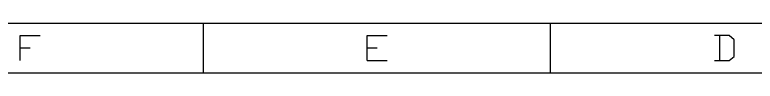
# Model space of a CAD drawing. Header units: millimetres. Extents: x 119 to 713, y -184 to 236.
# Drawn here: x 325.4 to 474.7, y -184.1 to -174.1 of the extents above; entities that cross this region are included whole.
import ezdxf

# ---------------------------------------------------------------- set-up
doc = ezdxf.new("R2010")
doc.units = ezdxf.units.MM
doc.layers.add('PDF_几何图形', color=7, linetype='Continuous', true_color=0x231f20)

msp = doc.modelspace()

# ---------------------------------------------------------------- linework, layer by layer
at = {"layer": 'PDF_几何图形', "color": 7, "lineweight": -3}
for points in [[(129.39, -174.08), (703.49, -174.08)], [(363.43, -184.08), (363.43, -174.08)], [(433.43, -184.08), (433.43, -174.08)], [(326.44, -181.6), (326.44, -176.57), (330.45, -176.57)], [(396.44, -181.6), (396.44, -176.57), (400.46, -176.57)], [(466.49, -181.6), (469.46, -181.6), (470.46, -180.77), (470.46, -177.4), (469.46, -176.57), (466.49, -176.57)], [(467.45, -176.57), (467.45, -181.6)], [(326.44, -179.06), (328.45, -179.06)], [(396.44, -179.06), (398.45, -179.06)], [(396.44, -181.6), (400.46, -181.6)], [(119.39, -184.08), (713.49, -184.08)]]:
    msp.add_lwpolyline(points, dxfattribs=at)

doc.saveas('drawing.dxf')
